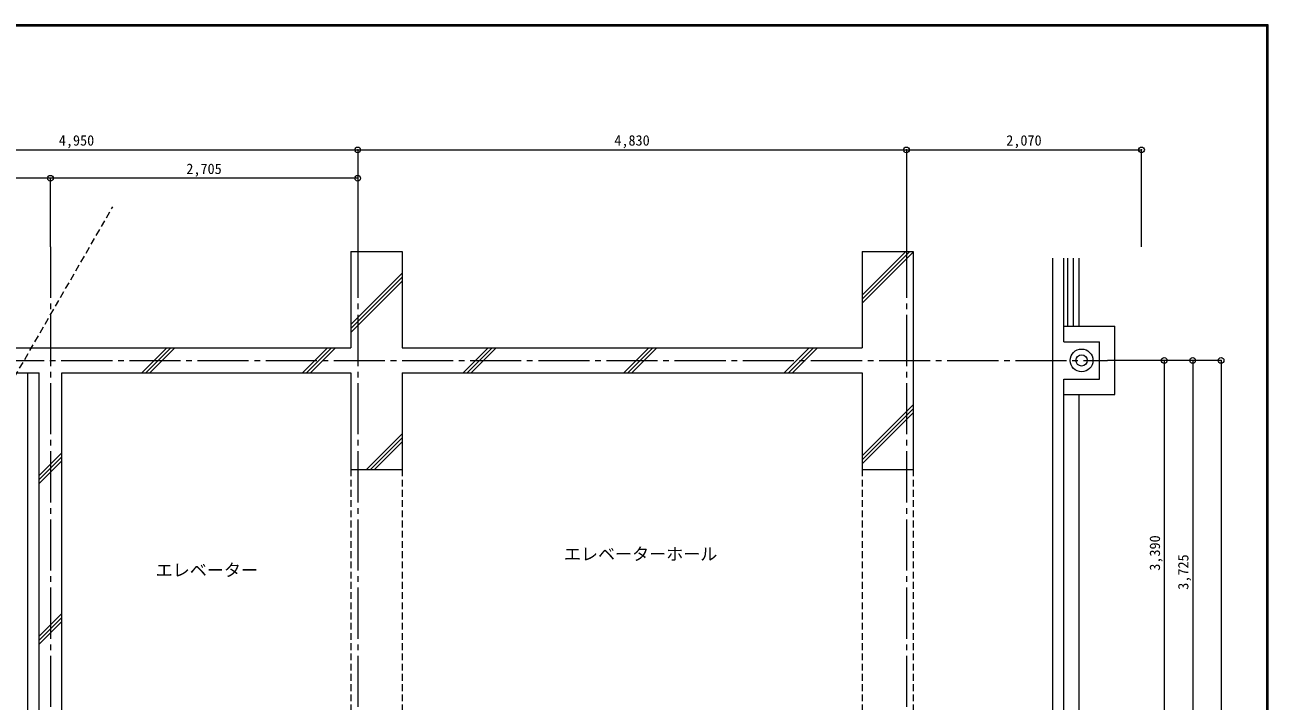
# Model space of a CAD drawing. Units: millimetres at full size, sheet at 1:50. Extents: x -9674 to 9699, y -6794 to 6791.
# Drawn here: x -1245 to 9699, y 839 to 6791 of the extents above; entities that cross this region are included whole.
import ezdxf
from ezdxf.enums import TextEntityAlignment as Align

# ---------------------------------------------------------------- set-up
doc = ezdxf.new("R2010")
doc.units = ezdxf.units.MM
doc.header["$LTSCALE"] = 50
doc.header["$PDMODE"] = 32
doc.header["$PDSIZE"] = 50
doc.linetypes.add('CHAIN2', pattern=[12, 9, -1, 1, -1])
doc.linetypes.add('DASHED1', pattern=[1.8, 1.2, -0.6])
for name, color, linetype, lineweight in [('0-0_図面枠', 7, 'Continuous', 9), ('1-0_芯', 134, 'CHAIN2', 9), ('1-1_躯体', 134, 'Continuous', 9), ('1-2_間仕切', 134, 'Continuous', 9), ('1-6_ﾊﾞﾙｺﾆｰ・階段', 134, 'Continuous', 9), ('1-8_ハッチ', 134, 'Continuous', 9), ('1-B_寸法', 134, 'Continuous', 9), ('1-C_梁', 134, 'DASHED1', 9), ('2-C', 2, 'DASHED1', 25)]:
    doc.layers.add(name, color=color, linetype=linetype, lineweight=lineweight)
doc.layers.add('1-A_文字', color=134, linetype='Continuous')
doc.styles.add('ＭＳ ゴシック', font='')
doc.styles.get('ＭＳ ゴシック').set_extended_font_data('MS Gothic')

msp = doc.modelspace()

# ---------------------------------------------------------------- linework, layer by layer
at = {"layer": '0-0_図面枠'}
for p, q in [((9697.16, 6789.66), (-9672.16, 6789.66)), ((9695.4, 6787.9), (-9670.4, 6787.9)), ((-9668.64, 6786.14), (9693.64, 6786.14)), ((9693.64, 6786.14), (9693.64, -6788.64)), ((9695.4, -6790.4), (9695.4, 6787.9)), ((9697.16, -6792.16), (9697.16, 6789.66)), ((9691.87, 6784.38), (-9666.87, 6784.38)), ((9690.11, 6782.61), (-9665.11, 6782.61)), ((9688.35, 6780.85), (-9663.35, 6780.85)), ((9688.35, -6783.35), (9688.35, 6780.85)), ((9690.11, -6785.11), (9690.11, 6782.61)), ((9691.87, -6786.88), (9691.87, 6784.38))]:
    msp.add_line(p, q, dxfattribs=at)
msp.add_lwpolyline([(9698.92, -6793.93), (9698.92, 6791.43), (-9673.92, 6791.43)], dxfattribs=at)
at = {"layer": '1-0_芯'}
for p, q in [((-1020.35, 4837.81), (-1020.35, 112.81)), ((1684.65, 4837.81), (1684.65, -4582.19)), ((6514.65, 4837.81), (6514.65, -4582.19)), ((-8725.35, 3837.81), (8284.65, 3837.81))]:
    msp.add_line(p, q, dxfattribs=at)
at = {"layer": '1-1_躯体'}
for p, q in [((1624.65, 4797.81), (1624.65, 3947.81)), ((1624.65, 4797.81), (2074.65, 4797.81)), ((2074.65, 4797.81), (2074.65, 3947.81)), ((6124.65, 4797.81), (6124.65, 3947.81)), ((6124.65, 4797.81), (6574.65, 4797.81)), ((6574.65, 4797.81), (6574.65, 2877.81)), ((-2875.35, 3947.81), (1624.65, 3947.81)), ((2074.65, 3947.81), (6124.65, 3947.81)), ((-2875.35, 3727.81), (-1120.35, 3727.81)), ((-1120.35, 12.81), (-1120.35, 3727.81)), ((-920.35, 3727.81), (1624.65, 3727.81)), ((-920.35, 212.81), (-920.35, 3727.81)), ((2074.65, 3727.81), (6124.65, 3727.81)), ((2074.65, 3727.81), (2074.65, 2877.81))]:
    msp.add_line(p, q, dxfattribs=at)
for points in [[(1624.65, 3727.81), (1624.65, 2877.81), (2074.65, 2877.81)], [(6124.65, 3727.81), (6124.65, 2877.81), (6574.65, 2877.81)]]:
    msp.add_lwpolyline(points, dxfattribs=at)
at = {"layer": '1-2_間仕切'}
msp.add_line((-1220.35, -122.19), (-1220.35, 3727.81), dxfattribs=at)
at = {"layer": '1-6_ﾊﾞﾙｺﾆｰ・階段'}
for p, q in [((7799.65, 4737.81), (7799.65, -1511.56)), ((7934.65, 4137.81), (7934.65, 4737.81)), ((7984.65, 4137.81), (7984.65, 4737.81)), ((8034.65, 4137.81), (8034.65, 4737.81)), ((7899.65, 4137.81), (8349.65, 4137.81)), ((8349.65, 3537.81), (8349.65, 4137.81)), ((7899.65, 4002.81), (8214.65, 4002.81)), ((7899.65, 3537.81), (7899.65, 3672.81)), ((7899.65, 3537.81), (8349.65, 3537.81)), ((7899.65, -1477.79), (7899.65, 3537.81))]:
    msp.add_line(p, q, dxfattribs=at)
for points in [[(7899.65, 4002.81), (7899.65, 4137.81), (7899.65, 4737.81)], [(7899.65, 3672.81), (8214.65, 3672.81), (8214.65, 4002.81)], [(7899.65, -1432.19), (8034.65, -1432.19), (8034.65, 3537.81)]]:
    msp.add_lwpolyline(points, dxfattribs=at)
for radius in [100, 50]:
    msp.add_circle((8057.15, 3837.81), radius, dxfattribs=at)
at = {"layer": '1-8_ハッチ'}
for p, q in [((6124.65, 4377.02), (6545.45, 4797.81)), ((6124.65, 4412.37), (6510.09, 4797.81)), ((6124.65, 4341.66), (6574.65, 4791.66)), ((1624.65, 4155.01), (2074.65, 4605.01)), ((1624.65, 4119.66), (2074.65, 4569.66)), ((1624.65, 4084.3), (2074.65, 4534.3)), ((-216.76, 3727.81), (3.24, 3947.81)), ((-181.41, 3727.81), (38.59, 3947.81)), ((-146.05, 3727.81), (73.95, 3947.81)), ((1197.45, 3727.81), (1417.45, 3947.81)), ((1232.81, 3727.81), (1452.81, 3947.81)), ((1268.16, 3727.81), (1488.16, 3947.81)), ((2611.66, 3727.81), (2831.66, 3947.81)), ((2647.02, 3727.81), (2867.02, 3947.81)), ((2682.38, 3727.81), (2902.38, 3947.81)), ((4025.88, 3727.81), (4245.88, 3947.81)), ((4061.23, 3727.81), (4281.23, 3947.81)), ((4096.59, 3727.81), (4316.59, 3947.81)), ((5440.09, 3727.81), (5660.09, 3947.81)), ((5475.45, 3727.81), (5695.45, 3947.81)), ((5510.8, 3727.81), (5730.8, 3947.81)), ((6124.65, 2998.16), (6574.65, 3448.16)), ((6124.65, 2962.8), (6574.65, 3412.8)), ((6124.65, 2927.45), (6574.65, 3377.45)), ((1761.66, 2877.81), (2074.65, 3190.8)), ((1797.02, 2877.81), (2074.65, 3155.44)), ((1832.38, 2877.81), (2074.65, 3120.09)), ((-1120.35, 2824.23), (-920.35, 3024.23)), ((-1120.35, 2788.87), (-920.35, 2988.87)), ((-1120.35, 2753.52), (-920.35, 2953.52)), ((-1120.35, 1410.01), (-920.35, 1610.01)), ((-1120.35, 1374.66), (-920.35, 1574.66)), ((-1120.35, 1339.3), (-920.35, 1539.3))]:
    msp.add_line(p, q, dxfattribs=at)
at = {"layer": '1-B_寸法'}
for p, q in [((-3265.35, 5691.22), (1684.65, 5691.22)), ((1684.65, 5691.22), (6514.65, 5691.22)), ((1684.65, 5691.22), (1684.65, 4837.81)), ((6514.65, 5691.22), (8584.65, 5691.22)), ((6514.65, 5691.22), (6514.65, 4837.81)), ((8584.65, 4837.81), (8584.65, 5691.22)), ((-1020.35, 5441.22), (-3265.35, 5441.22)), ((1684.65, 5441.22), (-1020.35, 5441.22)), ((-1020.35, 4837.81), (-1020.35, 5441.22)), ((9284.65, 3837.81), (8284.65, 3837.81)), ((8784.65, 3837.81), (8784.65, 447.81)), ((9034.65, 3837.81), (9034.65, 112.81)), ((9284.65, 3837.81), (9284.65, -3582.19))]:
    msp.add_line(p, q, dxfattribs=at)
for p in [(1684.65, 5691.22), (6514.65, 5691.22), (8584.65, 5691.22), (-1020.35, 5441.22), (1684.65, 5441.22), (8784.65, 3837.81), (9034.65, 3837.81), (9284.65, 3837.81)]:
    msp.add_point(p, dxfattribs=at)
at = {"layer": '1-C_梁'}
for p, q in [((1624.65, 2877.81), (1624.65, 702.81)), ((2074.65, 2877.81), (2074.65, 522.81)), ((6124.65, 2877.81), (6124.65, 522.81)), ((6574.65, 2877.81), (6574.65, 522.81))]:
    msp.add_line(p, q, dxfattribs=at)
at = {"layer": '2-C', "color": 7, "lineweight": 9}
msp.add_line((-1381.72, 3612.62), (-471.68, 5188.85), dxfattribs=at)

# ---------------------------------------------------------------- texts
at = {"layer": '1-A_文字', "style": 'ＭＳ ゴシック'}
for s, p in [('エレベーターホール', (3500.01, 2045.87)), ('エレベーター', (-93.56, 1904.45))]:
    msp.add_text(s, height=110, dxfattribs=at).set_placement(p, align=Align.BOTTOM_LEFT)
at = {"layer": '1-B_寸法', "style": 'ＭＳ ゴシック'}
for s, p in [('4,950', (-946.6, 5701.22)), ('4,830', (3943.4, 5701.22)), ('2,070', (7393.4, 5701.22)), ('2,705', (175.9, 5451.22))]:
    msp.add_text(s, height=91.64, dxfattribs=at).set_placement(p, align=Align.BOTTOM_LEFT)
for s, p in [('3,390', (8774.65, 1986.56)), ('3,725', (9024.65, 1819.06))]:
    msp.add_text(s, height=91.64, rotation=90, dxfattribs=at).set_placement(p, align=Align.BOTTOM_LEFT)

doc.saveas('drawing.dxf')
